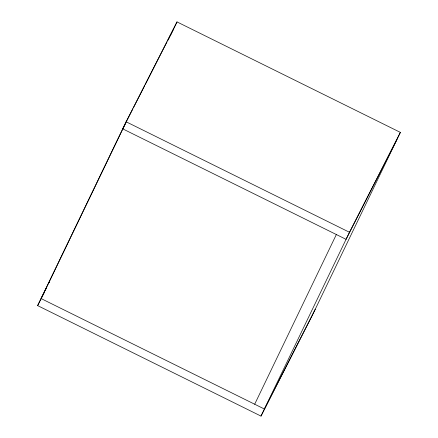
<?xml version="1.0" encoding="UTF-8"?>
<svg xmlns="http://www.w3.org/2000/svg" width="438" height="438" viewBox="0 0 438 438"><rect width="100%" height="100%" fill="white"/><g stroke="black" fill="none" stroke-linecap="round" stroke-linejoin="round"><path stroke-width="0.66" d="M37.635 305.609L126.106 121.775L177.007 21.9L400.365 132.391L311.894 316.225L260.993 416.1L37.635 305.609L44.15 292.819M44.725 291.265L125.799 122.804M168.143 39.929L170.207 35.631M170.349 35.735L177.007 21.9M254.686 404.225L336.351 234.538M260.993 416.1L349.464 232.271L400.365 132.391M132.944 108.75L122.7 128.849L346.064 239.34L396.965 139.465M133.563 107.534L144.737 85.607M145.361 84.392L167.086 41.758M167.705 40.542L173.601 28.968M44.452 291.839L41.035 298.535L264.399 409.032L315.3 309.151M45.07 290.618L46.625 287.574M49.105 282.702L49.724 281.486M126.106 121.775L349.464 232.271"/></g></svg>
